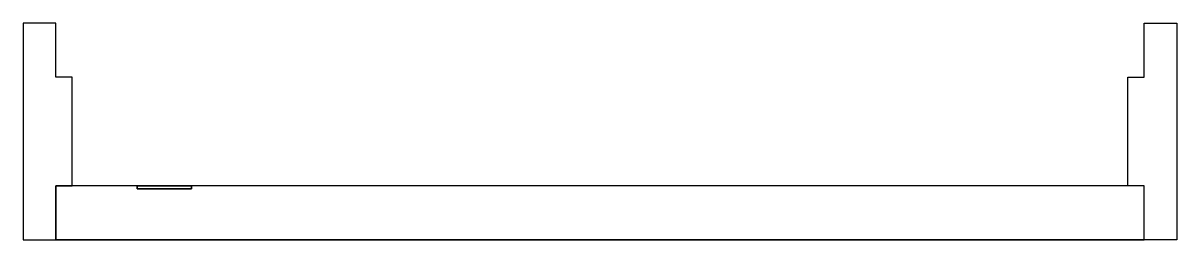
# Model space of a CAD drawing. Extents: x 57 to 1118, y -100 to 100.
import ezdxf

# ---------------------------------------------------------------- set-up
doc = ezdxf.new("R2010")
doc.units = 0
doc.header["$LTSCALE"] = 200
doc.header["$MEASUREMENT"] = 0
doc.layers.add('4ELE', color=4, linetype='CONTINUOUS')

msp = doc.modelspace()

# ---------------------------------------------------------------- linework, layer by layer
at = {"layer": '4ELE', "color": 145}
for p, q in [((1088.2, -50, 300), (87.2, -50, 300)), ((1088.2, -100, 2300), (87.2, -100, 2300))]:
    msp.add_line(p, q, dxfattribs=at)
at = {"layer": '4ELE', "color": 43, "extrusion": (-1.83691e-16, -1, 3.37424e-32)}
for p, q in [((162.2, -50, 1050), (162.2, -50, 1230)), ((212.2, -50, 1050), (212.2, -50, 1230))]:
    msp.add_line(p, q, dxfattribs=at)
at = {"layer": '4ELE', "color": 253, "extrusion": (-1.83691e-16, -1, 3.37424e-32)}
for p, q in [((186.2, -53, 1121.4), (186.2, -53, 1143.8)), ((188.2, -53, 1121.4), (188.2, -53, 1143.8))]:
    msp.add_line(p, q, dxfattribs=at)
at = {"layer": '4ELE', "color": 253}
msp.add_line((186.2, -53, 1121.4), (188.2, -53, 1121.4), dxfattribs=at)
at = {"layer": '4ELE', "color": 145, "elevation": 300}
for points in [[(57.2, -100), (87.2, -100), (87.2, -50), (102.2, -50), (102.2, 50), (87.2, 50), (87.2, 100), (57.2, 100)], [(1118.2, -100), (1088.2, -100), (1088.2, -50), (1073.2, -50), (1073.2, 50), (1088.2, 50), (1088.2, 100), (1118.2, 100)]]:
    msp.add_lwpolyline(points, close=True, dxfattribs=at)
at = {"layer": '4ELE', "color": 253, "extrusion": (-1.83691e-16, -1, 3.37424e-32)}
msp.add_arc((187.2, 1146.3, 53), 2.73, 291.478, 248.522, dxfattribs=at)
at = {"layer": '4ELE', "color": 145}
for points in [[(1088.2, -50, 2300), (87.2, -50, 2300), (87.2, -100, 2300), (1088.2, -100, 2300)], [(1088.2, -50, 2400), (87.2, -50, 2400), (87.2, -100, 2400), (1088.2, -100, 2400)]]:
    msp.add_3dface(points, dxfattribs=at)
at = {"layer": '4ELE', "color": 43}
for points in [[(162.2, -53, 1230), (212.2, -53, 1230), (212.2, -50, 1230), (162.2, -50, 1230)], [(162.2, -50, 1050), (212.2, -50, 1050), (212.2, -53, 1050), (162.2, -53, 1050)], [(162.2, -53, 1230), (212.2, -53, 1230), (212.2, -53, 1050), (162.2, -53, 1050)]]:
    msp.add_3dface(points, dxfattribs=at)

doc.saveas('drawing.dxf')
